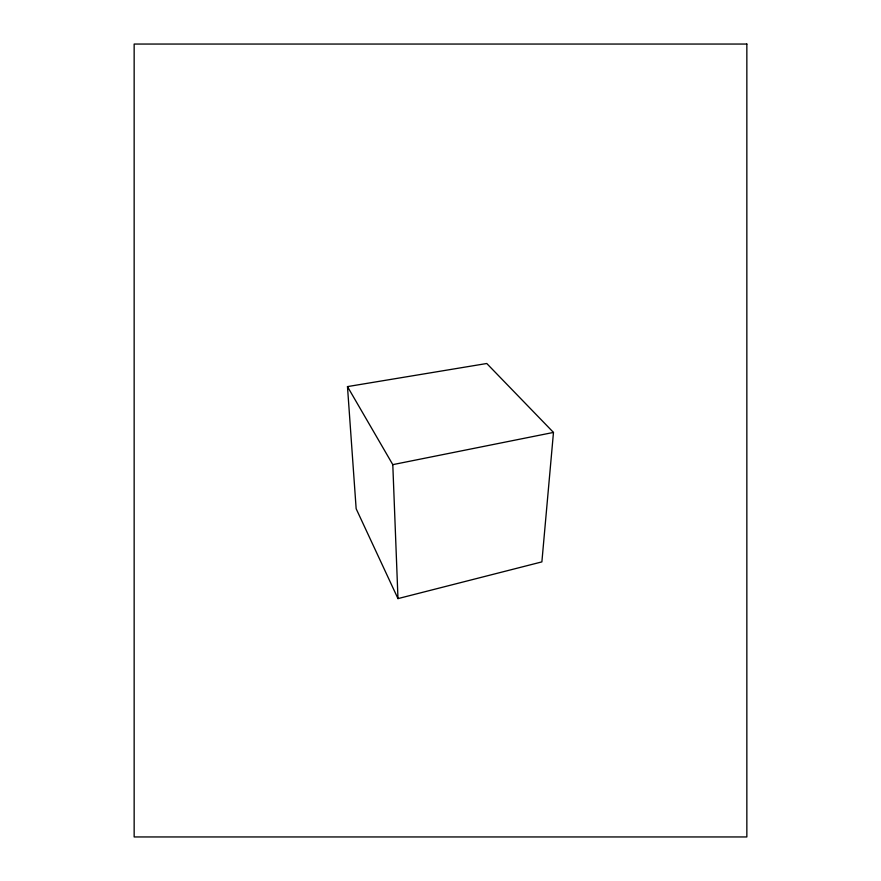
<?xml version="1.0" encoding="UTF-8"?>
<svg xmlns="http://www.w3.org/2000/svg" width="881" height="881" viewBox="0 0 881 881"><rect width="100%" height="100%" fill="white"/><g stroke="black" fill="none" stroke-linecap="round" stroke-linejoin="round"><path stroke-width="1.32" d="M553.477 432.428L541.881 561.891L397.981 598.606L356.155 508.733L347.477 386.605L486.764 363.501L553.477 432.428L392.794 464.639L347.477 386.605M392.794 464.639L397.981 598.606M746.846 44.05L134.154 44.05L134.154 836.95L746.846 836.95L746.846 44.05"/></g></svg>
